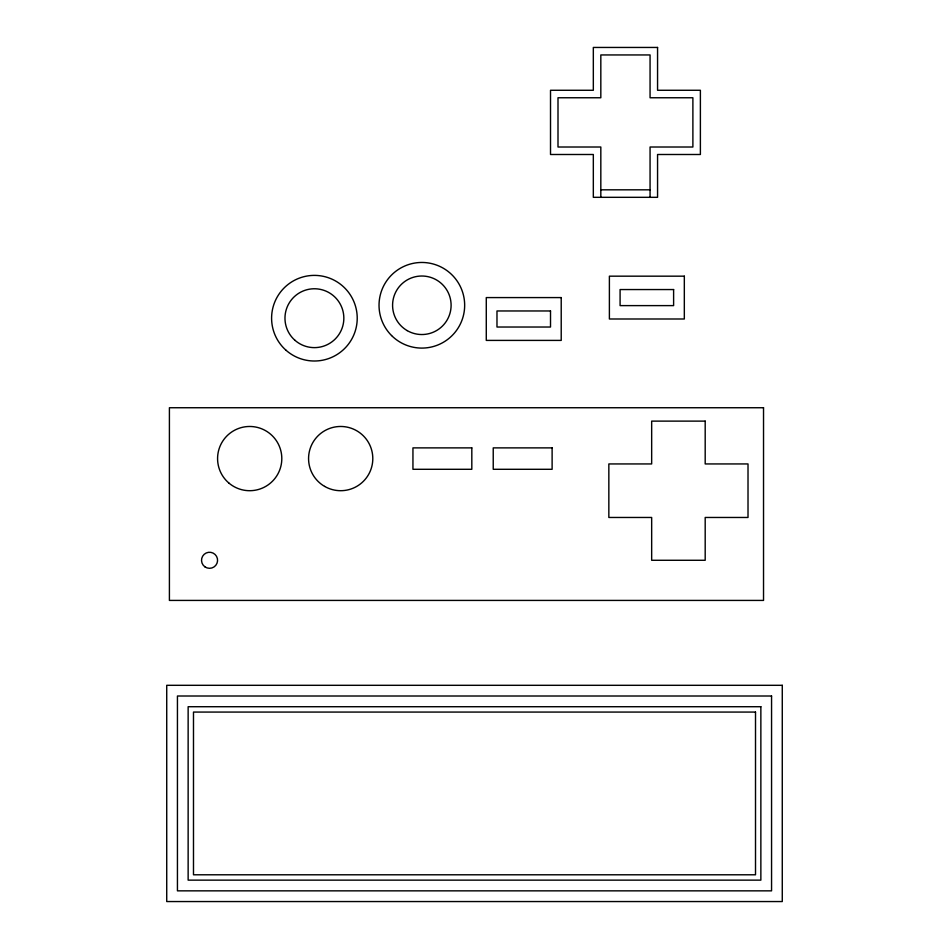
<?xml version="1.0" encoding="UTF-8"?>
<svg xmlns="http://www.w3.org/2000/svg" width="949" height="949" viewBox="0 0 949 949"><rect width="100%" height="100%" fill="white"/><g stroke="black" fill="none" stroke-linecap="round" stroke-linejoin="round"><path stroke-width="1.42" d="M600.824 189.824L650.065 189.824M650.065 197.321L650.065 147.012L692.889 147.012L692.889 97.759L650.065 97.759L650.065 54.947L600.824 54.947L600.824 97.759L558 97.759L558 147.012L600.824 147.012L600.824 197.321M657.562 47.45L593.327 47.45L593.327 90.274L550.515 90.274L550.515 154.497L593.327 154.497L593.327 197.321L657.562 197.321L657.562 154.497L700.386 154.497L700.386 90.274L657.562 90.274L657.562 47.45M684.324 276.171L609.388 276.171L609.388 318.994L684.324 318.994L684.324 276.171M673.612 289.552L620.088 289.552L620.088 305.614L673.612 305.614L673.612 289.552M561.215 297.583L486.279 297.583L486.279 340.406L561.215 340.406L561.215 297.583M550.515 310.964L496.979 310.964L496.979 327.025L550.515 327.025L550.515 310.964M763.53 407.738L169.408 407.738L169.408 600.42L763.53 600.42L763.53 407.738M705.19 421.119L651.666 421.119L651.666 463.942L608.843 463.942L608.843 517.466L651.666 517.466L651.666 560.278L705.19 560.278L705.19 517.466L748.014 517.466L748.014 463.942L705.19 463.942L705.19 421.119M471.819 447.881L412.945 447.881L412.945 469.292L471.819 469.292L471.819 447.881M552.116 447.881L493.231 447.881L493.231 469.292L552.116 469.292L552.116 447.881M782.273 685.308L166.727 685.308L166.727 901.55L782.273 901.55L782.273 685.308M771.561 696.008L177.439 696.008L177.439 890.85L771.561 890.85L771.561 696.008M760.861 706.72L188.139 706.72L188.139 880.138L760.861 880.138L760.861 706.72M755.511 712.07L193.489 712.07L193.489 874.788L755.511 874.788L755.511 712.07M324.629 486.398A32.112 32.112 0 0 0 372.803 458.581A32.112 32.112 0 0 0 324.629 430.775A32.112 32.112 0 0 0 324.629 486.398M228.792 482.97A32.112 32.112 0 0 0 281.26 464.488A32.112 32.112 0 0 0 239.029 428.296A32.112 32.112 0 0 0 228.792 482.97M204.948 566.861A8.031 8.031 0 0 0 217.546 560.989A8.031 8.031 0 0 0 206.158 553.006A8.031 8.031 0 0 0 204.948 566.861M391.569 335.555A42.824 42.824 0 0 0 463.207 316.361A42.824 42.824 0 0 0 410.763 263.917A42.824 42.824 0 0 0 391.569 335.555M407.216 330.62A29.265 29.265 0 0 0 451.107 305.281A29.265 29.265 0 0 0 407.216 279.931A29.265 29.265 0 0 0 407.216 330.62M285.981 350.217A42.824 42.824 0 0 0 356.349 326.812A42.824 42.824 0 0 0 300.892 277.571A42.824 42.824 0 0 0 285.981 350.217M294.866 340.216A29.443 29.443 0 0 0 343.241 324.131A29.443 29.443 0 0 0 305.115 290.264A29.443 29.443 0 0 0 294.866 340.216"/></g></svg>
